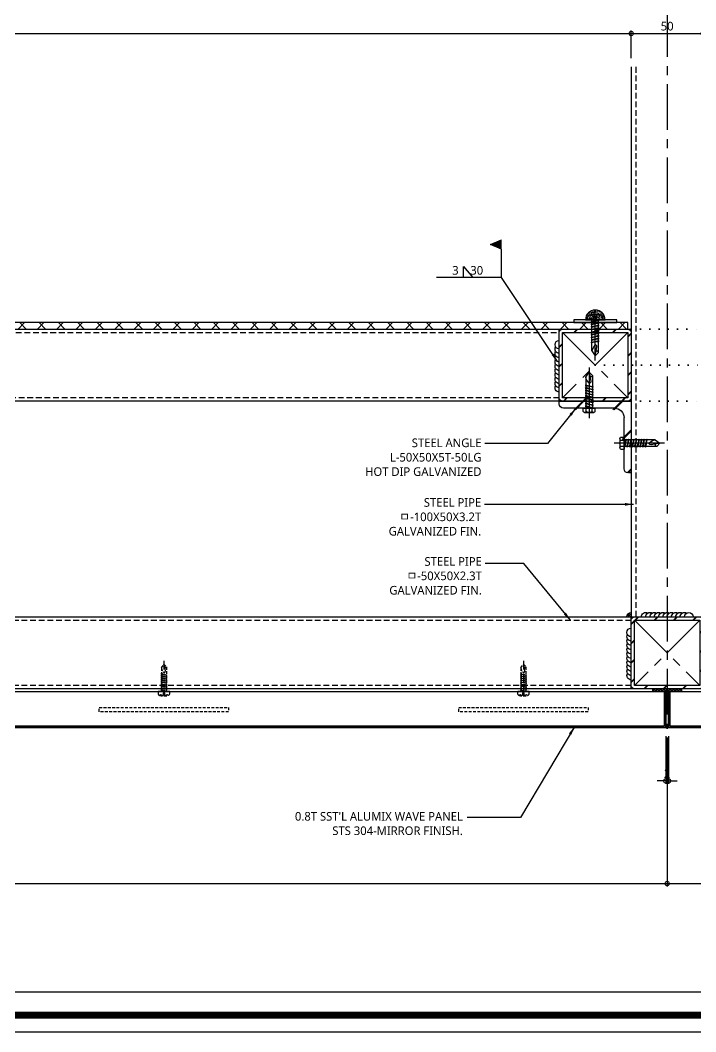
# Model space of a CAD drawing. Header units: millimetres. Extents: x 3584 to 9537, y 842 to 7828.
# Drawn here: x 6003 to 6472, y 1887 to 2591 of the extents above; entities that cross this region are included whole.
import ezdxf

# ---------------------------------------------------------------- set-up
doc = ezdxf.new("R2010")
doc.units = ezdxf.units.MM
doc.set_wipeout_variables(frame=1)
for name, pattern in [('CENTER', [50.8, 31.75, -6.35, 6.35, -6.35]), ('CENTER2', [1.125, 0.75, -0.125, 0.125, -0.125]), ('DOT2', [3.175, 0, -3.175]), ('HIDDEN', [3, 2, -1])]:
    doc.linetypes.add(name, pattern=pattern)
doc.layers.get('DEFPOINTS').update_dxf_attribs({"color": 142, "lineweight": 30})
for name, color, linetype in [('0-CEN', 1, 'CENTER'), ('0-DIM', 7, 'Continuous'), ('0-WELDING', 1, 'Continuous'), ('1', 1, 'Continuous'), ('2', 2, 'Continuous'), ('2-SCREW-BOLT', 2, 'Continuous'), ('4', 4, 'Continuous'), ('5', 5, 'Continuous'), ('7', 7, 'Continuous'), ('Cen1', 1, 'CENTER2'), ('FIN', 5, 'Continuous'), ('Net truc', 31, 'CENTER'), ('nt', 34, 'Continuous'), ('TE 07', 7, 'Continuous'), ('TEXT', 7, 'Continuous')]:
    doc.layers.add(name, color=color, linetype=linetype)
doc.layers.add('1-2', color=10, linetype='DOT2', lineweight=35)
doc.layers.add('def', color=213, linetype='Continuous', plot=False)
doc.styles.add('맑은고딕', font='malgun.ttf')
doc.dimstyles.new('HD-2', dxfattribs={"dimscale": 2, "dimtxt": 3, "dimasz": 3, "dimexe": 1, "dimexo": 3, "dimgap": 1, "dimtad": 1, "dimdec": 1, "dimzin": 12, "dimdsep": 46, "dimtxsty": '맑은고딕', "dimblk": 'DOTSMALL', "dimcen": 1, "dimclrd": 2, "dimclre": 2, "dimclrt": 7, "dimadec": 1, "dimazin": 2, "dimtfac": 1, "dimtdec": 1, "dimtix": 1, "dimtmove": 2, "dimatfit": 3, "dimfxl": 1, "dimtolj": 1, "dimtzin": 12, "dimlwd": -1, "dimlwe": -1, "dimarcsym": 0})

# ---------------------------------------------------------------- blocks, each defined once
blk = doc.blocks.new('50X50X2.3T')
h = blk.add_hatch()
h.set_pattern_fill('ANSI32', color=8)
h.set_pattern_definition([(45, (0, 0), (-6.7352, 6.7352), []), (45, (0.449, 0), (-6.7352, 6.7352), [])])
edge = h.paths.add_edge_path()
edge.add_line((-22.7, 25), (22.7, 25))
edge.add_arc((22.7, 22.7), 2.3, 0, 90, ccw=False)
edge.add_line((25, 22.7), (25, -22.7))
edge.add_arc((22.7, -22.7), 2.3, -90, 0, ccw=False)
edge.add_line((22.7, -25), (-22.7, -25))
edge.add_arc((-22.7, -22.7), 2.3, 180, 270, ccw=False)
edge.add_line((-25, -22.7), (-25, 22.7))
edge.add_arc((-22.7, 22.7), 2.3, 90, 180, ccw=False)
h.paths.add_polyline_path([(-22.7, 22.7), (22.7, 22.7), (22.7, -22.7), (-22.7, -22.7)], flags=16)
at = {"layer": '0-CEN'}
for p, q in [((-22.7, 22.7), (22.7, -22.7)), ((22.7, 22.7), (-22.7, -22.7))]:
    blk.add_line(p, q, dxfattribs=at)
at = {"layer": '7'}
blk.add_lwpolyline([(-22.7, 25), (22.7, 25, -0.414214), (25, 22.7), (25, -22.7, -0.414214), (22.7, -25), (-22.7, -25, -0.414214), (-25, -22.7), (-25, 22.7, -0.414214)], format="xyb", close=True, dxfattribs=at)
blk.add_lwpolyline([(-22.7, 22.7), (22.7, 22.7), (22.7, -22.7), (-22.7, -22.7)], close=True, dxfattribs=at)
at = {"layer": 'def'}
blk.add_lwpolyline([(-25, 25), (25, 25), (25, -25), (-25, -25)], close=True, dxfattribs=at)
blk = doc.blocks.new('*U5')
at = {"layer": '1', "linetype": 'ByBlock'}
h = blk.add_hatch(color=256, dxfattribs=at)
h.paths.add_polyline_path([(-1, 0), (0, 0), (0, 1, 0.414214)])
h.paths.add_polyline_path([(0, 0), (0, -1, 0.414214), (1, 0)])
for p, q in [((1.8, 0), (-1.8, 0)), ((0, -1.8), (0, 1.8))]:
    blk.add_line(p, q, dxfattribs=at)
blk.add_circle((0, 0), 1, dxfattribs=at)
blk = doc.blocks.new('LE-02')
at = {"layer": '0-CEN'}
blk.add_blockref('*U5', (0, 0), dxfattribs=at)
blk = doc.blocks.new('*U37')
at = {"ltscale": 0.1}
h = blk.add_hatch(dxfattribs=at)
h.set_pattern_fill('ANSI32', color=1, scale=2)
h.set_pattern_definition([(45, (0, 0), (-13.4704, 13.4704), []), (45, (0.898, 0), (-13.4704, 13.4704), [])])
h.paths.add_polyline_path([(6, 45.5, 0.414214), (1.5, 50), (0, 50), (0, 0), (50, 0), (50, 1.5, 0.414214), (45.5, 6), (12.5, 6, -0.414214), (6, 12.5)])
at = {"color": 0, "linetype": 'ByBlock'}
for p, q in [((2, 50), (0, 50)), ((0, 50), (0, 0)), ((5, 11.5), (5, 47)), ((0, 0), (50, 0)), ((47, 5), (11.5, 5)), ((50, 0), (50, 2))]:
    blk.add_line(p, q, dxfattribs=at)
for centre, radius, start, end in [((2, 47), 3, 0, 90), ((11.5, 11.5), 6.5, 180, 270), ((47, 2), 3, 0, 90)]:
    blk.add_arc(centre, radius, start, end, dxfattribs=at)
blk = doc.blocks.new('*U38')
at = {"layer": '2'}
for p, q in [((-4.18, 2.37), (-4.18, 0)), ((-4.18, 0), (4.18, 0)), ((-3.14, 2.94), (3.14, 2.94)), ((-2.29, -2.99), (-2.29, 0)), ((-2.09, 2.37), (-2.09, 0)), ((2.09, 2.37), (2.09, 0)), ((2.29, -2.99), (2.29, 0)), ((4.18, 2.37), (4.18, 0)), ((-2.29, -21.67), (-2.29, -2.88)), ((2.29, -22.72), (2.29, -2.88))]:
    blk.add_line(p, q, dxfattribs=at)
blk.add_lwpolyline([(0, -25), (1.17, -18.83, 0.346664), (0.5, -17.49, 0.325529), (-0.26, -17.63, 0.145857), (-2.29, -21.67), (0, -25), (2.29, -22.72)], format="xyb", dxfattribs=at)
for centre, radius, start, end in [((-3.14, 1.7), 1.24, 32.55935, 147.44065), ((0, -1.16), 4.1, 59.35698, 120.64302), ((3.14, 1.7), 1.24, 32.55935, 147.44065), ((1.24, -22.95), 1.08, 12.04422, 129.66617)]:
    blk.add_arc(centre, radius, start, end, dxfattribs=at)
at = {"layer": 'Net truc', "color": 1, "linetype": 'CENTER', "ltscale": 3}
blk.add_line((0, -28.25), (0, 6.82), dxfattribs=at)
at = {"color": 187}
blk.add_wipeout([(-2.75, -1.39), (-2.29, -1.65), (0, -0.87), (2.29, -0.57), (2.75, -0.35), (2.29, -0.09), (0, -0.87), (-2.29, -1.17)], dxfattribs=at)
at = {"color": 2}
blk.add_lwpolyline([(-2.75, -1.39), (-2.29, -1.17), (2.29, -0.57), (2.75, -0.35), (2.29, -0.09), (-2.29, -1.65), (-2.75, -1.39), (2.75, -0.35)], close=True, dxfattribs=at)
at = {"color": 187}
blk.add_wipeout([(-2.75, -3.2), (-2.29, -3.46), (0, -2.68), (2.29, -2.38), (2.75, -2.16), (2.29, -1.9), (0, -2.68), (-2.29, -2.98)], dxfattribs=at)
at = {"color": 2}
blk.add_lwpolyline([(-2.75, -3.2), (-2.29, -2.98), (2.29, -2.38), (2.75, -2.16), (2.29, -1.9), (-2.29, -3.46), (-2.75, -3.2), (2.75, -2.16)], close=True, dxfattribs=at)
at = {"color": 187}
blk.add_wipeout([(-2.75, -5.01), (-2.29, -5.27), (0, -4.49), (2.29, -4.19), (2.75, -3.97), (2.29, -3.71), (0, -4.49), (-2.29, -4.79)], dxfattribs=at)
at = {"color": 2}
blk.add_lwpolyline([(-2.75, -5.01), (-2.29, -4.79), (2.29, -4.19), (2.75, -3.97), (2.29, -3.71), (-2.29, -5.27), (-2.75, -5.01), (2.75, -3.97)], close=True, dxfattribs=at)
at = {"color": 187}
blk.add_wipeout([(-2.75, -6.82), (-2.29, -7.08), (0, -6.3), (2.29, -6), (2.75, -5.78), (2.29, -5.52), (0, -6.3), (-2.29, -6.6)], dxfattribs=at)
at = {"color": 2}
blk.add_lwpolyline([(-2.75, -6.82), (-2.29, -6.6), (2.29, -6), (2.75, -5.78), (2.29, -5.52), (-2.29, -7.08), (-2.75, -6.82), (2.75, -5.78)], close=True, dxfattribs=at)
at = {"color": 187}
blk.add_wipeout([(-2.75, -8.63), (-2.29, -8.89), (0, -8.11), (2.29, -7.81), (2.75, -7.59), (2.29, -7.33), (0, -8.11), (-2.29, -8.41)], dxfattribs=at)
at = {"color": 2}
blk.add_lwpolyline([(-2.75, -8.63), (-2.29, -8.41), (2.29, -7.81), (2.75, -7.59), (2.29, -7.33), (-2.29, -8.89), (-2.75, -8.63), (2.75, -7.59)], close=True, dxfattribs=at)
at = {"color": 187}
blk.add_wipeout([(-2.75, -10.44), (-2.29, -10.7), (0, -9.92), (2.29, -9.62), (2.75, -9.4), (2.29, -9.14), (0, -9.92), (-2.29, -10.22)], dxfattribs=at)
at = {"color": 2}
blk.add_lwpolyline([(-2.75, -10.44), (-2.29, -10.22), (2.29, -9.62), (2.75, -9.4), (2.29, -9.14), (-2.29, -10.7), (-2.75, -10.44), (2.75, -9.4)], close=True, dxfattribs=at)
at = {"color": 187}
blk.add_wipeout([(-2.75, -12.25), (-2.29, -12.51), (0, -11.73), (2.29, -11.43), (2.75, -11.21), (2.29, -10.95), (0, -11.73), (-2.29, -12.03)], dxfattribs=at)
at = {"color": 2}
blk.add_lwpolyline([(-2.75, -12.25), (-2.29, -12.03), (2.29, -11.43), (2.75, -11.21), (2.29, -10.95), (-2.29, -12.51), (-2.75, -12.25), (2.75, -11.21)], close=True, dxfattribs=at)
at = {"color": 187}
blk.add_wipeout([(-2.75, -14.06), (-2.29, -14.32), (0, -13.54), (2.29, -13.24), (2.75, -13.02), (2.29, -12.76), (0, -13.54), (-2.29, -13.84)], dxfattribs=at)
at = {"color": 2}
blk.add_lwpolyline([(-2.75, -14.06), (-2.29, -13.84), (2.29, -13.24), (2.75, -13.02), (2.29, -12.76), (-2.29, -14.32), (-2.75, -14.06), (2.75, -13.02)], close=True, dxfattribs=at)
at = {"color": 187}
blk.add_wipeout([(-2.75, -15.87), (-2.29, -16.13), (0, -15.35), (2.29, -15.05), (2.75, -14.83), (2.29, -14.57), (0, -15.35), (-2.29, -15.65)], dxfattribs=at)
at = {"color": 2}
blk.add_lwpolyline([(-2.75, -15.87), (-2.29, -15.65), (2.29, -15.05), (2.75, -14.83), (2.29, -14.57), (-2.29, -16.13), (-2.75, -15.87), (2.75, -14.83)], close=True, dxfattribs=at)
blk = doc.blocks.new('WL03')
for radius in [3, 2, 1]:
    blk.add_arc((0, 0), radius, 0, 90)
blk = doc.blocks.new('WE-03')
at = {"layer": '0-WELDING'}
blk.add_blockref('WL03', (0, 0), dxfattribs=at)
blk = doc.blocks.new('*U44')
at = {"layer": '0-WELDING'}
for centre, end in [((3, 0), 180), ((6, 0), 120), ((9, 0), 120), ((12, 0), 120), ((15, 0), 120), ((18, 0), 120), ((21, 0), 120), ((24, 0), 120), ((27, 0), 120), ((30, 0), 120), ((33, 0), 120)]:
    blk.add_arc(centre, 3, 0, end, dxfattribs=at)
blk = doc.blocks.new('_DOTSMALL')
at = {"color": 0, "linetype": 'ByBlock', "const_width": 0.5}
blk.add_lwpolyline([(-0.0625, 0, 1), (0.0625, 0, 1)], format="xyb", close=True, dxfattribs=at)
blk = doc.blocks.new('*D59')
at = {"layer": '0-DIM', "color": 2, "transparency": 16777216}
for p, q in [((5252.58, 2091.88), (5252.58, 1988.36)), ((6452.58, 2091.88), (6452.58, 1988.36)), ((5252.58, 1990.36), (6452.58, 1990.36))]:
    blk.add_line(p, q, dxfattribs=at)
at = {"layer": 'DEFPOINTS', "color": 0, "transparency": 16777216}
for p in [(5252.58, 2097.88), (6452.58, 2097.88), (6452.58, 1990.36)]:
    blk.add_point(p, dxfattribs=at)
at = {"layer": '0-DIM', "color": 2, "transparency": 16777216, "xscale": 6, "yscale": 6, "zscale": 6, "rotation": 180}
blk.add_blockref('_DOTSMALL', (5252.58, 1990.36), dxfattribs=at)
at = {"layer": '0-DIM', "color": 2, "transparency": 16777216, "xscale": 6, "yscale": 6, "zscale": 6}
blk.add_blockref('_DOTSMALL', (6452.58, 1990.36), dxfattribs=at)
at = {"layer": '0-DIM', "color": 7, "transparency": 16777216, "insert": (5852.58, 1995.47), "char_height": 6, "attachment_point": 5, "style": '맑은고딕'}
blk.add_mtext('\\A1;1200', dxfattribs=at)
blk = doc.blocks.new('_Open30')
at = {"color": 0, "linetype": 'ByBlock', "lineweight": -2}
for p, q in [((-1, 0.27), (0, 0)), ((0, 0), (-1, -0.27)), ((0, 0), (-1, 0))]:
    blk.add_line(p, q, dxfattribs=at)
blk = doc.blocks.new('*D60')
at = {"layer": '0-DIM', "color": 2, "transparency": 16777216}
for p, q in [((6452.58, 2091.88), (6452.58, 1988.36)), ((6452.58, 1990.36), (6563.46, 1990.36))]:
    blk.add_line(p, q, dxfattribs=at)
at = {"layer": 'DEFPOINTS', "color": 0, "transparency": 16777216}
for p in [(6452.58, 2097.88), (6569.46, 2098.78), (6569.46, 1990.36)]:
    blk.add_point(p, dxfattribs=at)
at = {"layer": '0-DIM', "color": 2, "transparency": 16777216, "xscale": 6, "yscale": 6, "zscale": 6, "rotation": 180}
blk.add_blockref('_DOTSMALL', (6452.58, 1990.36), dxfattribs=at)
at = {"layer": '0-DIM', "color": 2, "transparency": 16777216, "xscale": 6, "yscale": 6, "zscale": 6}
blk.add_blockref('_Open30', (6569.46, 1990.36), dxfattribs=at)
at = {"layer": '0-DIM', "color": 7, "transparency": 16777216, "insert": (6508.02, 1995.46), "char_height": 6, "attachment_point": 5, "style": '맑은고딕'}
blk.add_mtext('\\A1;MODULE DIM.', dxfattribs=at)
blk = doc.blocks.new('*D62')
at = {"layer": '0-DIM', "color": 2, "transparency": 16777216}
for p, q in [((6451.58, 2092.78), (6451.58, 2059.7)), ((6453.58, 2092.78), (6453.58, 2059.7)), ((6451.58, 2061.7), (6445.58, 2061.7)), ((6451.58, 2061.7), (6453.58, 2061.7)), ((6453.58, 2061.7), (6459.58, 2061.7))]:
    blk.add_line(p, q, dxfattribs=at)
at = {"layer": 'DEFPOINTS', "color": 0, "transparency": 16777216}
for p in [(6451.58, 2098.78), (6453.58, 2098.78), (6453.58, 2061.7)]:
    blk.add_point(p, dxfattribs=at)
at = {"layer": '0-DIM', "color": 2, "transparency": 16777216, "xscale": 6, "yscale": 6, "zscale": 6}
blk.add_blockref('_DOTSMALL', (6451.58, 2061.7), dxfattribs=at)
at = {"layer": '0-DIM', "color": 2, "transparency": 16777216, "xscale": 6, "yscale": 6, "zscale": 6, "rotation": 180}
blk.add_blockref('_DOTSMALL', (6453.58, 2061.7), dxfattribs=at)
at = {"layer": '0-DIM', "color": 7, "transparency": 16777216, "insert": (6452.58, 2066.75), "char_height": 6, "attachment_point": 5, "style": '맑은고딕'}
blk.add_mtext('\\A1;2', dxfattribs=at)
blk = doc.blocks.new('*D70')
at = {"layer": '0-DIM', "color": 2, "transparency": 16777216}
for p, q in [((5277.58, 2564.05), (5277.58, 2583.26)), ((5277.58, 2581.26), (6427.58, 2581.26)), ((6427.58, 2564.05), (6427.58, 2583.26))]:
    blk.add_line(p, q, dxfattribs=at)
at = {"layer": 'DEFPOINTS', "color": 0, "transparency": 16777216}
for p in [(6427.58, 2581.26), (5277.58, 2558.05), (6427.58, 2558.05)]:
    blk.add_point(p, dxfattribs=at)
at = {"layer": '0-DIM', "color": 2, "transparency": 16777216, "xscale": 6, "yscale": 6, "zscale": 6, "rotation": 180}
blk.add_blockref('_DOTSMALL', (5277.58, 2581.26), dxfattribs=at)
at = {"layer": '0-DIM', "color": 2, "transparency": 16777216, "xscale": 6, "yscale": 6, "zscale": 6}
blk.add_blockref('_DOTSMALL', (6427.58, 2581.26), dxfattribs=at)
at = {"layer": '0-DIM', "color": 7, "transparency": 16777216, "insert": (5852.58, 2586.38), "char_height": 6, "attachment_point": 5, "style": '맑은고딕'}
blk.add_mtext('\\A1;1150', dxfattribs=at)
blk = doc.blocks.new('*D71')
at = {"layer": '0-DIM', "color": 2, "transparency": 16777216}
for p, q in [((6427.58, 2564.05), (6427.58, 2583.26)), ((6427.58, 2581.26), (6477.58, 2581.26)), ((6477.58, 2564.05), (6477.58, 2583.26))]:
    blk.add_line(p, q, dxfattribs=at)
at = {"layer": 'DEFPOINTS', "color": 0, "transparency": 16777216}
for p in [(6477.58, 2581.26), (6427.58, 2558.05), (6477.58, 2558.05)]:
    blk.add_point(p, dxfattribs=at)
at = {"layer": '0-DIM', "color": 2, "transparency": 16777216, "xscale": 6, "yscale": 6, "zscale": 6, "rotation": 180}
blk.add_blockref('_DOTSMALL', (6427.58, 2581.26), dxfattribs=at)
at = {"layer": '0-DIM', "color": 2, "transparency": 16777216, "xscale": 6, "yscale": 6, "zscale": 6}
blk.add_blockref('_DOTSMALL', (6477.58, 2581.26), dxfattribs=at)
at = {"layer": '0-DIM', "color": 7, "transparency": 16777216, "insert": (6452.58, 2586.36), "char_height": 6, "attachment_point": 5, "style": '맑은고딕'}
blk.add_mtext('\\A1;50', dxfattribs=at)
blk = doc.blocks.new('*U43')
at = {"layer": '2'}
for p, q in [((-2.29, -3.99), (-2.29, 0)), ((2.29, -3.99), (2.29, 0)), ((-2.29, -21.67), (-2.29, -3.88)), ((2.29, -22.72), (2.29, -3.88))]:
    blk.add_line(p, q, dxfattribs=at)
blk.add_lwpolyline([(0, -25), (1.17, -18.83, 0.346664), (0.5, -17.49, 0.325529), (-0.26, -17.63, 0.145857), (-2.29, -21.67), (0, -25), (2.29, -22.72)], format="xyb", dxfattribs=at)
blk.add_arc((1.24, -22.95), 1.08, 12.04422, 129.66617, dxfattribs=at)
at = {"layer": 'Net truc', "color": 1, "linetype": 'CENTER', "ltscale": 3}
blk.add_line((0, -28.25), (0, 6.82), dxfattribs=at)
at = {"color": 187}
blk.add_wipeout([(-2.75, -1.39), (-2.29, -1.65), (0, -0.87), (2.29, -0.57), (2.75, -0.35), (2.29, -0.09), (0, -0.87), (-2.29, -1.17)], dxfattribs=at)
at = {"layer": '1'}
h = blk.add_hatch(dxfattribs=at)
h.set_pattern_fill('AR-SAND', color=256, scale=0.03)
edge = h.paths.add_edge_path()
edge.add_line((-6.77, 0), (6.77, 0))
edge.add_arc((0, 0), 6.77, 0, 180)
h = blk.add_hatch(dxfattribs=at)
h.set_pattern_fill('AR-SAND', color=256, scale=1.146)
edge = h.paths.add_edge_path()
edge.add_line((-5.91, 0), (5.91, 0))
edge.add_arc((0, 0), 5.91, 0, 180)
blk.add_line((0, 0), (0, 0))
at = {"color": 2}
blk.add_lwpolyline([(-2.75, -1.39), (-2.29, -1.17), (2.29, -0.57), (2.75, -0.35), (2.29, -0.09), (-2.29, -1.65), (-2.75, -1.39), (2.75, -0.35)], close=True, dxfattribs=at)
at = {"layer": '1'}
blk.add_line((-6.77, 0), (6.77, 0), dxfattribs=at)
blk.add_arc((0, 0), 6.77, 0, 180, dxfattribs=at)
at = {"layer": '2', "ltscale": 0.1}
blk.add_line((-5.35, 0), (5.35, 0), dxfattribs=at)
at = {"layer": '2-SCREW-BOLT'}
blk.add_lwpolyline([(-5.35, 0), (-5.35, 1.56, -0.334238), (-3.95, 3.41, -0.141196), (3.95, 3.41, -0.334238), (5.35, 1.56), (5.35, 0)], format="xyb", dxfattribs=at)
blk.add_lwpolyline([(3.95, 3.41), (3.59, 3.13), (3.19, 3.02), (2.76, 3.04), (2.34, 3.14), (1.93, 3.29), (1.56, 3.45), (1.24, 3.56), (1, 3.59), (0.85, 3.5), (0.77, 3.31), (0.75, 3.05), (0.76, 2.73), (0.78, 2.37), (0.79, 2.02), (0.78, 1.68), (0.72, 1.38), (0.6, 1.15), (0.43, 0.98), (0.22, 0.88), (0, 0.85), (-0.22, 0.88), (-0.43, 0.98), (-0.6, 1.15), (-0.72, 1.38), (-0.78, 1.68), (-0.79, 2.02), (-0.78, 2.37), (-0.76, 2.73), (-0.75, 3.05), (-0.77, 3.31), (-0.85, 3.5), (-1, 3.59), (-1.24, 3.56), (-1.56, 3.45), (-1.93, 3.29), (-2.34, 3.14), (-2.76, 3.04), (-3.19, 3.02), (-3.59, 3.13), (-3.95, 3.41)], dxfattribs=at)
at = {"color": 187}
blk.add_wipeout([(-2.75, -3.2), (-2.29, -3.46), (0, -2.68), (2.29, -2.38), (2.75, -2.16), (2.29, -1.9), (0, -2.68), (-2.29, -2.98)], dxfattribs=at)
at = {"color": 2}
blk.add_lwpolyline([(-2.75, -3.2), (-2.29, -2.98), (2.29, -2.38), (2.75, -2.16), (2.29, -1.9), (-2.29, -3.46), (-2.75, -3.2), (2.75, -2.16)], close=True, dxfattribs=at)
at = {"color": 187}
blk.add_wipeout([(-2.75, -5.01), (-2.29, -5.27), (0, -4.49), (2.29, -4.19), (2.75, -3.97), (2.29, -3.71), (0, -4.49), (-2.29, -4.79)], dxfattribs=at)
at = {"color": 2}
blk.add_lwpolyline([(-2.75, -5.01), (-2.29, -4.79), (2.29, -4.19), (2.75, -3.97), (2.29, -3.71), (-2.29, -5.27), (-2.75, -5.01), (2.75, -3.97)], close=True, dxfattribs=at)
at = {"color": 187}
blk.add_wipeout([(-2.75, -6.82), (-2.29, -7.08), (0, -6.3), (2.29, -6), (2.75, -5.78), (2.29, -5.52), (0, -6.3), (-2.29, -6.6)], dxfattribs=at)
at = {"color": 2}
blk.add_lwpolyline([(-2.75, -6.82), (-2.29, -6.6), (2.29, -6), (2.75, -5.78), (2.29, -5.52), (-2.29, -7.08), (-2.75, -6.82), (2.75, -5.78)], close=True, dxfattribs=at)
at = {"color": 187}
blk.add_wipeout([(-2.75, -8.63), (-2.29, -8.89), (0, -8.11), (2.29, -7.81), (2.75, -7.59), (2.29, -7.33), (0, -8.11), (-2.29, -8.41)], dxfattribs=at)
at = {"color": 2}
blk.add_lwpolyline([(-2.75, -8.63), (-2.29, -8.41), (2.29, -7.81), (2.75, -7.59), (2.29, -7.33), (-2.29, -8.89), (-2.75, -8.63), (2.75, -7.59)], close=True, dxfattribs=at)
at = {"color": 187}
blk.add_wipeout([(-2.75, -10.44), (-2.29, -10.7), (0, -9.92), (2.29, -9.62), (2.75, -9.4), (2.29, -9.14), (0, -9.92), (-2.29, -10.22)], dxfattribs=at)
at = {"color": 2}
blk.add_lwpolyline([(-2.75, -10.44), (-2.29, -10.22), (2.29, -9.62), (2.75, -9.4), (2.29, -9.14), (-2.29, -10.7), (-2.75, -10.44), (2.75, -9.4)], close=True, dxfattribs=at)
at = {"color": 187}
blk.add_wipeout([(-2.75, -12.25), (-2.29, -12.51), (0, -11.73), (2.29, -11.43), (2.75, -11.21), (2.29, -10.95), (0, -11.73), (-2.29, -12.03)], dxfattribs=at)
at = {"color": 2}
blk.add_lwpolyline([(-2.75, -12.25), (-2.29, -12.03), (2.29, -11.43), (2.75, -11.21), (2.29, -10.95), (-2.29, -12.51), (-2.75, -12.25), (2.75, -11.21)], close=True, dxfattribs=at)
at = {"color": 187}
blk.add_wipeout([(-2.75, -14.06), (-2.29, -14.32), (0, -13.54), (2.29, -13.24), (2.75, -13.02), (2.29, -12.76), (0, -13.54), (-2.29, -13.84)], dxfattribs=at)
at = {"color": 2}
blk.add_lwpolyline([(-2.75, -14.06), (-2.29, -13.84), (2.29, -13.24), (2.75, -13.02), (2.29, -12.76), (-2.29, -14.32), (-2.75, -14.06), (2.75, -13.02)], close=True, dxfattribs=at)
at = {"color": 187}
blk.add_wipeout([(-2.75, -15.87), (-2.29, -16.13), (0, -15.35), (2.29, -15.05), (2.75, -14.83), (2.29, -14.57), (0, -15.35), (-2.29, -15.65)], dxfattribs=at)
at = {"color": 2}
blk.add_lwpolyline([(-2.75, -15.87), (-2.29, -15.65), (2.29, -15.05), (2.75, -14.83), (2.29, -14.57), (-2.29, -16.13), (-2.75, -15.87), (2.75, -14.83)], close=True, dxfattribs=at)
blk = doc.blocks.new('AL-TEMPLATE')
at = {"color": 9, "const_width": 2.5}
blk.add_lwpolyline([(1976.34, 1509.45), (2808.34, 1509.45), (2808.34, 927.05), (1976.34, 927.05)], close=True, dxfattribs=at)
at = {"layer": 'nt', "color": 254, "linetype": 'Continuous', "ltscale": 2}
blk.add_lwpolyline([(1972.34, 1515.25), (1972.34, 921.25), (2812.34, 921.25), (2812.34, 1515.25)], close=True, dxfattribs=at)
at = {"layer": 'TE 07'}
blk.add_lwpolyline([(1984.07, 1501.32), (2709.08, 1501.32), (2709.08, 935.18), (1984.07, 935.18)], close=True, dxfattribs=at)

msp = doc.modelspace()

# ---------------------------------------------------------------- hatches: boundary and pattern name
h = msp.add_hatch()
h.set_pattern_fill('ANSI37', color=8, scale=0.5, angle=0.00029, style=0)
h.set_pattern_definition([(45.00029167, (-165573.3697, -199835.8171), (-1.122537729, 1.122526301), []), (135.00029167, (-165573.3697, -199835.8171), (-1.122526301, -1.122537729), [])])
h.paths.add_polyline_path([(6442.58, 2125.78), (6462.58, 2125.78), (6462.58, 2123.78), (6442.58, 2123.78)])
at = {"layer": '0-DIM'}
h = msp.add_hatch(dxfattribs=at)
h.set_pattern_fill('ANSI37', color=8, scale=3)
h.set_pattern_definition([(45, (-9581.264, -490.596), (-6.735192, 6.735192), []), (135, (-9581.264, -490.596), (-6.735192, -6.735192), [])])
h.paths.add_polyline_path([(5279.88, 2375.78), (6425.28, 2375.78), (6425.28, 2380.28), (5279.88, 2380.28)])
at = {"layer": '2'}
msp.add_hatch(color=256, dxfattribs=at).paths.add_polyline_path([(6337.45, 2437.89), (6337.45, 2431.29), (6329.74, 2434.67)])

# ---------------------------------------------------------------- linework, layer by layer
at = {"color": 8}
msp.add_lwpolyline([(6442.58, 2125.78), (6462.58, 2125.78), (6462.58, 2123.78), (6442.58, 2123.78)], close=True, dxfattribs=at)
at = {"layer": '1-2', "ltscale": 2}
for p, q in [((6427.58, 2375.78), (6477.58, 2375.78)), ((6427.58, 2325.78), (6477.58, 2325.78))]:
    msp.add_line(p, q, dxfattribs=at)
at = {"layer": '2'}
for p, q in [((6329.74, 2434.67), (6337.45, 2437.89)), ((6337.45, 2431.29), (6329.74, 2434.67)), ((6337.45, 2411.59), (6337.45, 2431.29)), ((6310.92, 2411.59), (6310.92, 2419.3)), ((6310.92, 2419.3), (6317.52, 2411.59))]:
    msp.add_line(p, q, dxfattribs=at)
at = {"layer": '2', "color": 8, "linetype": 'HIDDEN'}
for p, q in [((6100.83, 2140.24), (6100.83, 2126.74)), ((6104.33, 2141.04), (6104.33, 2126.74)), ((6350.83, 2140.24), (6350.83, 2126.74)), ((6354.33, 2141.04), (6354.33, 2126.74)), ((6100.83, 2126.83), (6100.83, 2123.78)), ((6104.33, 2126.83), (6104.33, 2123.78)), ((6350.83, 2126.83), (6350.83, 2123.78)), ((6354.33, 2126.83), (6354.33, 2123.78))]:
    msp.add_line(p, q, dxfattribs=at)
for points in [[(6102.58, 2142.78), (6103.47, 2138.07, -0.346664), (6102.96, 2137.04, -0.325529), (6102.38, 2137.15, -0.145857), (6100.83, 2140.24), (6102.58, 2142.78), (6104.33, 2141.04)], [(6352.58, 2142.78), (6353.47, 2138.07, -0.346664), (6352.96, 2137.04, -0.325529), (6352.38, 2137.15, -0.145857), (6350.83, 2140.24), (6352.58, 2142.78), (6354.33, 2141.04)]]:
    msp.add_lwpolyline(points, format="xyb", dxfattribs=at)
for centre in [(6103.52, 2141.21), (6353.52, 2141.21)]:
    msp.add_arc(centre, 0.825, 230.33383, 347.95578, dxfattribs=at)
at = {"layer": '2-SCREW-BOLT', "color": 8, "linetype": 'HIDDEN'}
for p, q in [((6100.63, 2123.78), (6098.5, 2123.78)), ((6100.08, 2123.78), (6105.08, 2123.78)), ((6100.08, 2123.78), (6105.08, 2123.78)), ((6106.66, 2123.78), (6104.91, 2123.78)), ((6350.63, 2123.78), (6348.5, 2123.78)), ((6350.08, 2123.78), (6355.08, 2123.78)), ((6350.08, 2123.78), (6355.08, 2123.78)), ((6356.66, 2123.78), (6354.91, 2123.78))]:
    msp.add_line(p, q, dxfattribs=at)
for points in [[(6098.5, 2123.78), (6098.5, 2122.59, 0.334238), (6099.56, 2121.17, 0.141196), (6105.59, 2121.17, 0.334238), (6106.66, 2122.59), (6106.66, 2123.78)], [(6348.5, 2123.78), (6348.5, 2122.59, 0.334238), (6349.56, 2121.17, 0.141196), (6355.59, 2121.17, 0.334238), (6356.66, 2122.59), (6356.66, 2123.78)]]:
    msp.add_lwpolyline(points, format="xyb", dxfattribs=at)
for points in [[(6105.59, 2121.17), (6105.32, 2121.39), (6105.01, 2121.48), (6104.69, 2121.46), (6104.36, 2121.38), (6104.05, 2121.27), (6103.77, 2121.15), (6103.53, 2121.06), (6103.35, 2121.04), (6103.23, 2121.11), (6103.17, 2121.25), (6103.15, 2121.45), (6103.16, 2121.7), (6103.17, 2121.97), (6103.18, 2122.24), (6103.17, 2122.5), (6103.13, 2122.72), (6103.04, 2122.9), (6102.91, 2123.03), (6102.75, 2123.11), (6102.58, 2123.13), (6102.41, 2123.11), (6102.25, 2123.03), (6102.12, 2122.9), (6102.03, 2122.72), (6101.98, 2122.5), (6101.97, 2122.24), (6101.99, 2121.97), (6102, 2121.7), (6102.01, 2121.45), (6101.99, 2121.25), (6101.93, 2121.11), (6101.81, 2121.04), (6101.63, 2121.06), (6101.39, 2121.15), (6101.1, 2121.27), (6100.79, 2121.38), (6100.47, 2121.46), (6100.15, 2121.48), (6099.84, 2121.39), (6099.56, 2121.17)], [(6355.59, 2121.17), (6355.32, 2121.39), (6355.01, 2121.48), (6354.69, 2121.46), (6354.36, 2121.38), (6354.05, 2121.27), (6353.77, 2121.15), (6353.53, 2121.06), (6353.35, 2121.04), (6353.23, 2121.11), (6353.17, 2121.25), (6353.15, 2121.45), (6353.16, 2121.7), (6353.17, 2121.97), (6353.18, 2122.24), (6353.17, 2122.5), (6353.13, 2122.72), (6353.04, 2122.9), (6352.91, 2123.03), (6352.75, 2123.11), (6352.58, 2123.13), (6352.41, 2123.11), (6352.25, 2123.03), (6352.12, 2122.9), (6352.03, 2122.72), (6351.98, 2122.5), (6351.97, 2122.24), (6351.99, 2121.97), (6352, 2121.7), (6352.01, 2121.45), (6351.99, 2121.25), (6351.93, 2121.11), (6351.81, 2121.04), (6351.63, 2121.06), (6351.39, 2121.15), (6351.1, 2121.27), (6350.79, 2121.38), (6350.47, 2121.46), (6350.15, 2121.48), (6349.84, 2121.39), (6349.56, 2121.17)]]:
    msp.add_lwpolyline(points, dxfattribs=at)
at = {"layer": '4'}
msp.add_lwpolyline([(5253.58, 2098.78), (5253.58, 2123.78), (6451.58, 2123.78), (6451.58, 2098.78)], close=True, dxfattribs=at)
msp.add_lwpolyline([(6569.46, 2098.78), (6453.48, 2098.78), (6453.48, 2123.78), (6569.46, 2123.78)], dxfattribs=at)
at = {"layer": '4', "color": 8, "linetype": 'HIDDEN'}
for points in [[(6057.58, 2112.78), (6147.58, 2112.78), (6147.58, 2109.78), (6057.58, 2109.78)], [(6307.58, 2112.78), (6397.58, 2112.78), (6397.58, 2109.78), (6307.58, 2109.78)]]:
    msp.add_lwpolyline(points, close=True, dxfattribs=at)
at = {"layer": '7'}
for p, q in [((6427.58, 2558.05), (6427.58, 2175.78)), ((5327.58, 2375.78), (6377.58, 2375.78)), ((6377.58, 2325.78), (5327.58, 2325.78)), ((5277.58, 2175.78), (6427.58, 2175.78)), ((6427.58, 2175.78), (6477.58, 2175.78)), ((6427.58, 2125.78), (5277.58, 2125.78))]:
    msp.add_line(p, q, dxfattribs=at)
at = {"layer": '7', "color": 8, "linetype": 'HIDDEN', "ltscale": 2}
for p, q in [((6430.78, 2558.05), (6430.78, 2175.78)), ((5327.58, 2373.48), (6377.58, 2373.48)), ((6377.58, 2328.08), (5327.58, 2328.08)), ((5277.58, 2173.48), (6427.58, 2173.48)), ((6427.58, 2128.08), (5277.58, 2128.08))]:
    msp.add_line(p, q, dxfattribs=at)
at = {"layer": '7', "color": 4}
msp.add_lwpolyline([(6450.58, 2123.78), (6450.58, 2099.78), (5254.58, 2099.78), (5254.58, 2123.78), (5253.58, 2123.78), (5253.58, 2098.78), (6451.58, 2098.78), (6451.58, 2123.78)], close=True, dxfattribs=at)
msp.add_lwpolyline([(6569.46, 2099.78), (6454.58, 2099.78), (6454.58, 2123.78), (6453.58, 2123.78), (6453.58, 2098.78), (6569.46, 2098.78)], dxfattribs=at)
at = {"layer": 'FIN'}
msp.add_lwpolyline([(5279.88, 2375.78), (6425.28, 2375.78), (6425.28, 2380.28), (5279.88, 2380.28)], close=True, dxfattribs=at)
at = {"layer": 'Net truc', "color": 8, "linetype": 'HIDDEN', "ltscale": 3}
for p, q in [((6102.58, 2145.26), (6102.58, 2118.58)), ((6352.58, 2145.26), (6352.58, 2118.58))]:
    msp.add_line(p, q, dxfattribs=at)

# ---------------------------------------------------------------- block references
at = {"xscale": -1, "rotation": 90}
for p in [(6377.58, 2367.98), (6427.58, 2167.98)]:
    msp.add_blockref('*U44', p, dxfattribs=at)
at = {"xscale": -1}
for name, p in [('WE-03', (6427.58, 2175.78)), ('*U44', (6470.58, 2175.78))]:
    msp.add_blockref(name, p, dxfattribs=at)
at = {"layer": '1', "xscale": -0.5, "yscale": 0.5, "zscale": 0.5, "rotation": 180}
msp.add_blockref('LE-02', (6452.58, 2098.78), dxfattribs=at)
at = {"layer": '7', "xscale": -1, "rotation": 90}
msp.add_blockref('*U37', (6427.58, 2325.78), dxfattribs=at)
at = {"layer": '7'}
msp.add_blockref('50X50X2.3T', (6452.58, 2150.78), dxfattribs=at)

# ---------------------------------------------------------------- texts
at = {"layer": 'TEXT', "color": 0, "char_height": 6, "style": '맑은고딕'}
for s, insert, width, attachment_point in [('3    30', (6303.07, 2419.64), 34.4271, 1), ('STEEL ANGLE\\PL-50X50X5T-50LG\\PHOT DIP GALVANIZED', (6323.47, 2299.74), 131.7363, 3), ('STEEL PIPE\\Pㅁ-100X50X3.2T\\PGALVANIZED FIN.', (6323.24, 2258.3), 121.1974, 3), ('STEEL PIPE\\Pㅁ-50X50X2.3T\\PGALVANIZED FIN.', (6323.68, 2217.27), 121.1974, 3), ("0.8T SST'L ALUMIX WAVE PANEL\\PSTS 304-MIRROR FINISH.", (6310.5, 2040.1), 139.0953, 3)]:
    msp.add_mtext(s, dxfattribs=dict(at, insert=insert, width=width, attachment_point=attachment_point))

# ---------------------------------------------------------------- dimensions: what is measured, and where the dimension line sits
at = {"layer": '0-DIM'}
for base, p1, p2, picture, middle in [((6427.58, 2581.26), (5277.58, 2558.05), (6427.58, 2558.05), '*D70', (5852.58, 2586.38)), ((6477.58, 2581.26), (6427.58, 2558.05), (6477.58, 2558.05), '*D71', (6452.58, 2586.36)), ((6452.58, 1990.36), (5252.58, 2097.88), (6452.58, 2097.88), '*D59', (5852.58, 1995.47)), ((6453.58, 2061.7), (6451.58, 2098.78), (6453.58, 2098.78), '*D62', (6452.58, 2066.75))]:
    dim = msp.add_linear_dim(base=base, p1=p1, p2=p2, dimstyle='HD-2', dxfattribs=at)
    dim.commit()
    dim.dimension.update_dxf_attribs({"geometry": picture, "text_midpoint": middle})
dim = msp.add_linear_dim(base=(6569.46, 1990.36), p1=(6452.58, 2097.88), p2=(6569.46, 2098.78), text='MODULE DIM.', dimstyle='HD-2', override={"dimblk1": 'DOTSMALL', "dimblk2": 'Open30', "dimsah": 1, "dimse2": 1}, dxfattribs=at)
dim.commit()
dim.dimension.update_dxf_attribs({"geometry": '*D60', "text_midpoint": (6508.02, 1995.46)})

# ---------------------------------------------------------------- leaders
for points, override in [([(6376.33, 2353.26), (6337.45, 2411.59), (6292.09, 2411.59)], {"dimtad": 0}), ([(6389.13, 2320.78), (6369.35, 2296.16), (6325.82, 2296.16)], {"dimgap": 1, "dimtad": 0}), ([(6429.2, 2253.98), (6325.48, 2253.98)], {"dimgap": 1, "dimtad": 0}), ([(6385.24, 2173.48), (6352.79, 2212.95), (6325.92, 2212.95)], {"dimgap": 1, "dimtad": 0}), ([(6388.15, 2099.41), (6350.65, 2036.32), (6313.41, 2036.32)], {"dimgap": 1, "dimtad": 0})]:
    msp.add_leader(points, dimstyle='HD-2', override=override, dxfattribs=at)

# ---------------------------------------------------------------- next in the draw order: block references
at = {"layer": '7', "xscale": -1}
for p, rotation in [((6398.33, 2320.78), 180), ((6422.58, 2296.53), 90)]:
    msp.add_blockref('*U38', p, dxfattribs=dict(at, rotation=rotation))

# ---------------------------------------------------------------- next in the draw order: wipeouts: each hides what was drawn before it
at = {"color": 8, "linetype": 'HIDDEN'}
for points in [[(6100.48, 2124.84), (6100.83, 2125.04), (6102.58, 2124.45), (6104.33, 2124.21), (6104.68, 2124.05), (6104.33, 2123.85), (6102.58, 2124.45), (6100.83, 2124.68)], [(6350.48, 2124.84), (6350.83, 2125.04), (6352.58, 2124.45), (6354.33, 2124.21), (6354.68, 2124.05), (6354.33, 2123.85), (6352.58, 2124.45), (6350.83, 2124.68)]]:
    msp.add_wipeout(points, dxfattribs=at)

# ---------------------------------------------------------------- next in the draw order: linework, layer by layer
for points in [[(6100.48, 2124.84), (6100.83, 2124.68), (6104.33, 2124.21), (6104.68, 2124.05), (6104.33, 2123.85), (6100.83, 2125.04), (6100.48, 2124.84), (6104.68, 2124.05)], [(6350.48, 2124.84), (6350.83, 2124.68), (6354.33, 2124.21), (6354.68, 2124.05), (6354.33, 2123.85), (6350.83, 2125.04), (6350.48, 2124.84), (6354.68, 2124.05)]]:
    msp.add_lwpolyline(points, close=True, dxfattribs=at)
at = {"layer": '1-2', "ltscale": 2}
msp.add_line((6402.58, 2350.78), (6477.58, 2350.78), dxfattribs=at)
at = {"layer": 'Cen1', "linetype": 'CENTER'}
msp.add_line((6452.58, 2952.36), (6452.58, 2099.68), dxfattribs=at)

# ---------------------------------------------------------------- next in the draw order: block references
at = {"layer": '7'}
msp.add_blockref('50X50X2.3T', (6402.58, 2350.78), dxfattribs=at)

# ---------------------------------------------------------------- next in the draw order: block references
at = {"layer": '0-DIM'}
msp.add_blockref('*U43', (6402.58, 2382.28), dxfattribs=at)

# ---------------------------------------------------------------- next in the draw order: wipeouts: each hides what was drawn before it
at = {"color": 8, "linetype": 'HIDDEN'}
for points in [[(6100.48, 2126.25), (6100.83, 2126.45), (6102.58, 2125.86), (6104.33, 2125.62), (6104.68, 2125.46), (6104.33, 2125.26), (6102.58, 2125.86), (6100.83, 2126.09)], [(6350.48, 2126.25), (6350.83, 2126.45), (6352.58, 2125.86), (6354.33, 2125.62), (6354.68, 2125.46), (6354.33, 2125.26), (6352.58, 2125.86), (6350.83, 2126.09)]]:
    msp.add_wipeout(points, dxfattribs=at)

# ---------------------------------------------------------------- next in the draw order: linework, layer by layer
for points in [[(6100.48, 2126.25), (6100.83, 2126.09), (6104.33, 2125.62), (6104.68, 2125.46), (6104.33, 2125.26), (6100.83, 2126.45), (6100.48, 2126.25), (6104.68, 2125.46)], [(6350.48, 2126.25), (6350.83, 2126.09), (6354.33, 2125.62), (6354.68, 2125.46), (6354.33, 2125.26), (6350.83, 2126.45), (6350.48, 2126.25), (6354.68, 2125.46)]]:
    msp.add_lwpolyline(points, close=True, dxfattribs=at)
at = {"layer": '5'}
msp.add_lwpolyline([(6417.58, 2380.28), (6417.58, 2382.28), (6387.58, 2382.28), (6387.58, 2380.28)], close=True, dxfattribs=at)

# ---------------------------------------------------------------- next in the draw order: wipeouts: each hides what was drawn before it
at = {"color": 8, "linetype": 'HIDDEN'}
for points in [[(6100.48, 2127.66), (6100.83, 2127.86), (6102.58, 2127.27), (6104.33, 2127.03), (6104.68, 2126.87), (6104.33, 2126.67), (6102.58, 2127.27), (6100.83, 2127.5)], [(6350.48, 2127.66), (6350.83, 2127.86), (6352.58, 2127.27), (6354.33, 2127.03), (6354.68, 2126.87), (6354.33, 2126.67), (6352.58, 2127.27), (6350.83, 2127.5)]]:
    msp.add_wipeout(points, dxfattribs=at)

# ---------------------------------------------------------------- next in the draw order: linework, layer by layer
for points in [[(6100.48, 2127.66), (6100.83, 2127.5), (6104.33, 2127.03), (6104.68, 2126.87), (6104.33, 2126.67), (6100.83, 2127.86), (6100.48, 2127.66), (6104.68, 2126.87)], [(6350.48, 2127.66), (6350.83, 2127.5), (6354.33, 2127.03), (6354.68, 2126.87), (6354.33, 2126.67), (6350.83, 2127.86), (6350.48, 2127.66), (6354.68, 2126.87)]]:
    msp.add_lwpolyline(points, close=True, dxfattribs=at)

# ---------------------------------------------------------------- next in the draw order: wipeouts: each hides what was drawn before it
for points in [[(6100.48, 2129.07), (6100.83, 2129.27), (6102.58, 2128.68), (6104.33, 2128.44), (6104.68, 2128.28), (6104.33, 2128.08), (6102.58, 2128.68), (6100.83, 2128.91)], [(6350.48, 2129.07), (6350.83, 2129.27), (6352.58, 2128.68), (6354.33, 2128.44), (6354.68, 2128.28), (6354.33, 2128.08), (6352.58, 2128.68), (6350.83, 2128.91)]]:
    msp.add_wipeout(points, dxfattribs=at)

# ---------------------------------------------------------------- next in the draw order: linework, layer by layer
for points in [[(6100.48, 2129.07), (6100.83, 2128.91), (6104.33, 2128.44), (6104.68, 2128.28), (6104.33, 2128.08), (6100.83, 2129.27), (6100.48, 2129.07), (6104.68, 2128.28)], [(6350.48, 2129.07), (6350.83, 2128.91), (6354.33, 2128.44), (6354.68, 2128.28), (6354.33, 2128.08), (6350.83, 2129.27), (6350.48, 2129.07), (6354.68, 2128.28)]]:
    msp.add_lwpolyline(points, close=True, dxfattribs=at)

# ---------------------------------------------------------------- next in the draw order: wipeouts: each hides what was drawn before it
for points in [[(6100.48, 2130.48), (6100.83, 2130.68), (6102.58, 2130.09), (6104.33, 2129.85), (6104.68, 2129.69), (6104.33, 2129.49), (6102.58, 2130.09), (6100.83, 2130.32)], [(6350.48, 2130.48), (6350.83, 2130.68), (6352.58, 2130.09), (6354.33, 2129.85), (6354.68, 2129.69), (6354.33, 2129.49), (6352.58, 2130.09), (6350.83, 2130.32)]]:
    msp.add_wipeout(points, dxfattribs=at)

# ---------------------------------------------------------------- next in the draw order: linework, layer by layer
for points in [[(6100.48, 2130.48), (6100.83, 2130.32), (6104.33, 2129.85), (6104.68, 2129.69), (6104.33, 2129.49), (6100.83, 2130.68), (6100.48, 2130.48), (6104.68, 2129.69)], [(6350.48, 2130.48), (6350.83, 2130.32), (6354.33, 2129.85), (6354.68, 2129.69), (6354.33, 2129.49), (6350.83, 2130.68), (6350.48, 2130.48), (6354.68, 2129.69)]]:
    msp.add_lwpolyline(points, close=True, dxfattribs=at)

# ---------------------------------------------------------------- next in the draw order: wipeouts: each hides what was drawn before it
for points in [[(6100.48, 2131.89), (6100.83, 2132.09), (6102.58, 2131.5), (6104.33, 2131.26), (6104.68, 2131.1), (6104.33, 2130.9), (6102.58, 2131.5), (6100.83, 2131.73)], [(6350.48, 2131.89), (6350.83, 2132.09), (6352.58, 2131.5), (6354.33, 2131.26), (6354.68, 2131.1), (6354.33, 2130.9), (6352.58, 2131.5), (6350.83, 2131.73)]]:
    msp.add_wipeout(points, dxfattribs=at)

# ---------------------------------------------------------------- next in the draw order: linework, layer by layer
for points in [[(6100.48, 2131.89), (6100.83, 2131.73), (6104.33, 2131.26), (6104.68, 2131.1), (6104.33, 2130.9), (6100.83, 2132.09), (6100.48, 2131.89), (6104.68, 2131.1)], [(6350.48, 2131.89), (6350.83, 2131.73), (6354.33, 2131.26), (6354.68, 2131.1), (6354.33, 2130.9), (6350.83, 2132.09), (6350.48, 2131.89), (6354.68, 2131.1)]]:
    msp.add_lwpolyline(points, close=True, dxfattribs=at)

# ---------------------------------------------------------------- next in the draw order: wipeouts: each hides what was drawn before it
for points in [[(6100.48, 2133.3), (6100.83, 2133.5), (6102.58, 2132.91), (6104.33, 2132.67), (6104.68, 2132.51), (6104.33, 2132.31), (6102.58, 2132.91), (6100.83, 2133.14)], [(6350.48, 2133.3), (6350.83, 2133.5), (6352.58, 2132.91), (6354.33, 2132.67), (6354.68, 2132.51), (6354.33, 2132.31), (6352.58, 2132.91), (6350.83, 2133.14)]]:
    msp.add_wipeout(points, dxfattribs=at)

# ---------------------------------------------------------------- next in the draw order: linework, layer by layer
for points in [[(6100.48, 2133.3), (6100.83, 2133.14), (6104.33, 2132.67), (6104.68, 2132.51), (6104.33, 2132.31), (6100.83, 2133.5), (6100.48, 2133.3), (6104.68, 2132.51)], [(6350.48, 2133.3), (6350.83, 2133.14), (6354.33, 2132.67), (6354.68, 2132.51), (6354.33, 2132.31), (6350.83, 2133.5), (6350.48, 2133.3), (6354.68, 2132.51)]]:
    msp.add_lwpolyline(points, close=True, dxfattribs=at)

# ---------------------------------------------------------------- next in the draw order: wipeouts: each hides what was drawn before it
for points in [[(6100.48, 2134.71), (6100.83, 2134.91), (6102.58, 2134.32), (6104.33, 2134.08), (6104.68, 2133.92), (6104.33, 2133.72), (6102.58, 2134.32), (6100.83, 2134.55)], [(6350.48, 2134.71), (6350.83, 2134.91), (6352.58, 2134.32), (6354.33, 2134.08), (6354.68, 2133.92), (6354.33, 2133.72), (6352.58, 2134.32), (6350.83, 2134.55)]]:
    msp.add_wipeout(points, dxfattribs=at)

# ---------------------------------------------------------------- next in the draw order: linework, layer by layer
for points in [[(6100.48, 2134.71), (6100.83, 2134.55), (6104.33, 2134.08), (6104.68, 2133.92), (6104.33, 2133.72), (6100.83, 2134.91), (6100.48, 2134.71), (6104.68, 2133.92)], [(6350.48, 2134.71), (6350.83, 2134.55), (6354.33, 2134.08), (6354.68, 2133.92), (6354.33, 2133.72), (6350.83, 2134.91), (6350.48, 2134.71), (6354.68, 2133.92)]]:
    msp.add_lwpolyline(points, close=True, dxfattribs=at)

# ---------------------------------------------------------------- next in the draw order: wipeouts: each hides what was drawn before it
for points in [[(6100.48, 2136.12), (6100.83, 2136.32), (6102.58, 2135.73), (6104.33, 2135.49), (6104.68, 2135.33), (6104.33, 2135.13), (6102.58, 2135.73), (6100.83, 2135.96)], [(6350.48, 2136.12), (6350.83, 2136.32), (6352.58, 2135.73), (6354.33, 2135.49), (6354.68, 2135.33), (6354.33, 2135.13), (6352.58, 2135.73), (6350.83, 2135.96)]]:
    msp.add_wipeout(points, dxfattribs=at)

# ---------------------------------------------------------------- next in the draw order: linework, layer by layer
for points in [[(6100.48, 2136.12), (6100.83, 2135.96), (6104.33, 2135.49), (6104.68, 2135.33), (6104.33, 2135.13), (6100.83, 2136.32), (6100.48, 2136.12), (6104.68, 2135.33)], [(6350.48, 2136.12), (6350.83, 2135.96), (6354.33, 2135.49), (6354.68, 2135.33), (6354.33, 2135.13), (6350.83, 2136.32), (6350.48, 2136.12), (6354.68, 2135.33)]]:
    msp.add_lwpolyline(points, close=True, dxfattribs=at)

# ---------------------------------------------------------------- next in the draw order: block references
at = {"layer": '4', "xscale": 1.98, "yscale": 1.98, "zscale": 1.98}
msp.add_blockref('AL-TEMPLATE', (1207.24, 63.26), dxfattribs=at)

doc.saveas('drawing.dxf')
